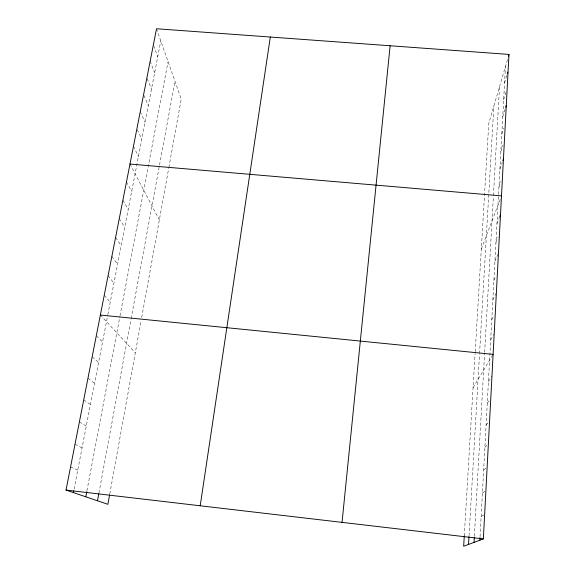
<?xml version="1.0" encoding="UTF-8"?>
<svg xmlns="http://www.w3.org/2000/svg" width="575" height="575" viewBox="0 0 575 575"><rect width="100%" height="100%" fill="white"/><g stroke="black" fill="none" stroke-linecap="round" stroke-linejoin="round"><path stroke-width="0.43" stroke-dasharray="2.88 2.16" d="M480.053 536.676L505.468 66.398M474.361 536.274L484.603 353.194M484.653 352.303L493.379 196.413M493.429 195.543L499.517 86.717M469.035 535.756L479.507 354.416M479.557 353.539L493.853 106.066M464.284 535.857L475.101 353.503M475.209 351.72L488.757 123.46L507.466 59.556M109.76 493.975L141.083 320.9M141.702 317.493L168.719 168.216M168.877 167.375L181.233 99.094L156.81 29.562M98.922 493.041L130.985 319.477M131.143 318.629L174.987 81.312M86.947 490.777L119.852 316.681M120.01 315.833L168.058 61.59M74.074 489.131L107.676 315.481M107.848 314.597L160.799 40.911M504.57 82.944L506.827 75.44M503.664 99.712L505.921 92.403M502.744 116.703L505.181 109.056M501.817 133.917L503.714 128.153M500.875 151.376L503.039 144.986M499.919 169.064L502.262 162.38M498.949 186.997L501.005 181.362M481.304 249.097L500.315 198.986M496.973 223.618L499.855 216.329M495.959 242.312L498.202 236.893M494.938 261.266L498.108 253.978M493.896 280.499L496.009 275.892M492.84 299.999L495.973 293.559M491.776 319.786L493.731 316.013M490.691 339.861L493.817 334.233M473.074 387.687L492.667 355.106M488.441 381.527L491.956 376.179M487.269 403.154L490.281 399.014M486.083 425.112L489.591 420.828M484.876 447.415L488.383 443.684M483.654 470.062L487.154 466.914M482.411 493.07L485.911 490.518M481.146 516.451L484.639 514.51M70.56 467.001L77.762 470.077M75.016 444.274L82.052 447.903M79.4 421.899L86.279 426.068M83.727 399.869L90.44 404.556M87.982 378.177L94.537 383.367M92.173 356.816L98.577 362.487M96.298 335.771L102.558 341.917M100.366 315.043L135.312 352.784M104.255 295.219L110.235 302.256M108.086 275.677L113.936 283.13M111.866 256.414L117.58 264.27M115.589 237.425L121.181 245.676M119.262 218.694L124.732 227.326M122.885 200.229L128.232 209.235M126.457 182.016L131.682 191.382M129.986 164.055L159.368 219.909M133.458 146.338L138.453 156.386M137.267 129.655L141.773 139.236M140.271 111.615L145.051 122.31M143.944 95.385L148.278 105.606M147.229 78.617L151.469 89.118M150.154 61.238L154.618 72.845M153.654 45.684L157.73 56.774"/><path stroke-width="0.86" d="M464.284 535.857L463.666 546.25L483.352 538.897L508.976 54.417L156.522 28.75L66.024 490.087L107.884 504.325L109.602 494.838M479.866 540.198L480.01 537.56M474.016 542.383L474.31 537.151M468.532 544.432L468.984 536.626M342.046 522.366L390.123 45.763M200.208 505.777L270.322 37.037M97.491 500.789L98.756 493.903M85.812 496.814L86.789 491.639M73.406 492.595L73.744 490.863M508.473 56.134L508.976 54.417M507.33 73.772L507.833 72.105M505.72 107.353L506.266 105.656M502.852 160.713L503.441 159.038M499.855 216.329L500.494 214.712M129.986 164.055L501.493 195.888M100.366 315.043L493.106 354.373M66.024 490.087L483.352 538.897"/></g></svg>
